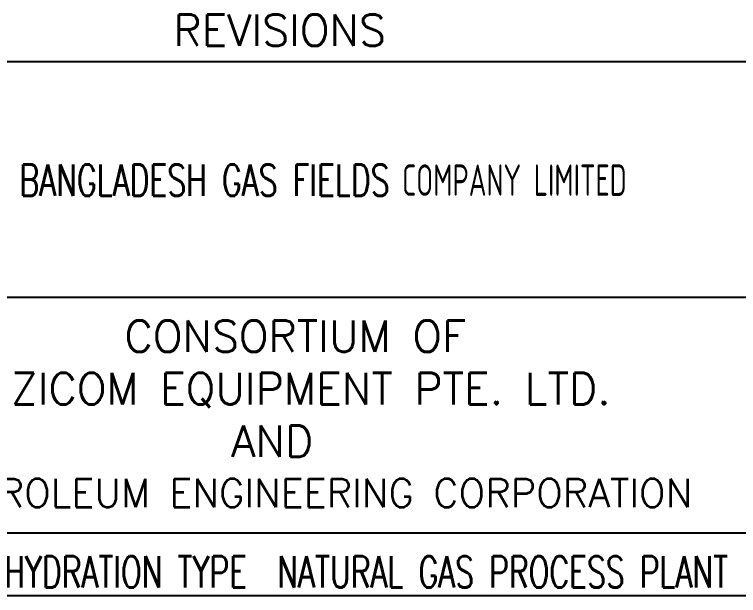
# Model space of a CAD drawing. Header units: inches. Extents: x 9 to 553326, y 5 to 186380.
# Drawn here: x 229966 to 250269, y 20060 to 36340 of the extents above; entities that cross this region are included whole.
import ezdxf

# ---------------------------------------------------------------- set-up
doc = ezdxf.new("R2010")
doc.units = ezdxf.units.IN
doc.header["$MEASUREMENT"] = 0
doc.layers.add('TEG BORDER', color=7, linetype='Continuous')
doc.styles.add('TEG BORDER', font='txt_qlt.shx', dxfattribs={"width": 0.7, "bigfont": 'hztxt.shx'})

# ---------------------------------------------------------------- blocks, each defined once
blk = doc.blocks.new('TEG BORDER A2')
at = {"layer": 'TEG BORDER'}
for p, q in [((489, 76), (589, 76)), ((489, 46), (589, 46)), ((489, 42), (589, 42))]:
    blk.add_line(p, q, dxfattribs=at)
at = {"layer": 'TEG BORDER', "color": 0}
blk.add_line((489, 61), (589, 61), dxfattribs=at)
at = {"layer": 'TEG BORDER', "style": 'TEG BORDER'}
blk.add_text('REVISIONS', height=2, dxfattribs=at).set_placement((532.76, 77))
at = {"layer": 'TEG BORDER', "color": 7, "style": 'TEG BORDER'}
for s, height, p in [('CONSORTIUM OF', 2, (529.647, 57.517)), ('ZICOM EQUIPMENT PTE. LTD.', 2, (522.4, 54.17)), ('AND', 2, (536.443, 50.823)), ('SINOPEC PETROLEUM ENGINEERING CORPORATION', 1.8, (505.807, 47.628))]:
    blk.add_text(s, height=height, dxfattribs=at).set_placement(p)
at = {"layer": 'TEG BORDER', "lineweight": 25, "char_height": 2, "attachment_point": 4, "style": 'TEG BORDER'}
for s, insert, width in [('{\\C7;BANGLADESH GAS FIELDS\\Fisocp3|c134; CO\\Fisocp3|c0;MPANY\\Fisocp3|c134; L\\Fisocp3|c0;IMI\\Fisocp3|c134;T\\Fisocp3|c0;E\\Fisocp3|c134;D}', (522.952, 68.449), 66.04765), ('\\pi8.6498,t17.239;2 {\\H1.5x;x\\H0.66667x; 75  MMSCFD TEG DEHYDRATION TYPE  NATURAL GAS PROCESS PLANT}', (489, 44), 100)]:
    blk.add_mtext(s, dxfattribs=dict(at, insert=insert, width=width))

msp = doc.modelspace()

# ---------------------------------------------------------------- block references
at = {"lineweight": -3, "xscale": 439.9999998515, "yscale": 439.9999998515, "zscale": 439.9999998515}
msp.add_blockref('TEG BORDER A2', (9, 1580), dxfattribs=at)

doc.saveas('drawing.dxf')
